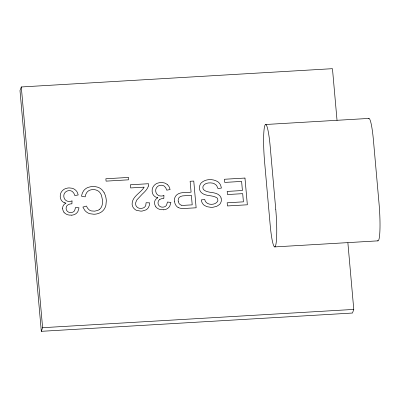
<?xml version="1.0" encoding="UTF-8"?>
<svg xmlns="http://www.w3.org/2000/svg" width="400" height="400" viewBox="0 0 400 400"><rect width="100%" height="100%" fill="white"/><g stroke="black" fill="none" stroke-linecap="round" stroke-linejoin="round"><path stroke-width="0.6" d="M72.035 200.935L71.915 203.835L71.57 203.825A3.43 3.295 19.7 0 0 71.365 203.83A7.135 6.86 19.7 0 0 67.565 205.135L67.03 205.64A3.54 3.4 19.7 0 0 66.405 206.62L66.125 208.075A5.84 5.61 19.7 0 0 66.175 208.85L66.305 209.485A4.065 3.91 19.7 0 0 67.345 211.26A4.465 4.29 19.7 0 0 67.67 211.545A4.245 4.08 19.7 0 0 69.62 212.455L70.535 212.55A6.205 5.96 19.7 0 0 71.265 212.52L72.18 212.355A4.5 4.325 19.7 0 0 74.205 211.145A4.415 4.245 19.7 0 0 74.615 210.62L75.57 207.435L79 207.82L77.925 211.445A7.665 7.365 19.7 0 1 73.96 214.73L72.135 215.155A10.895 10.465 19.7 0 1 71.335 215.235M163.935 195.535L163.815 198.435L163.505 198.425A3.43 3.295 19.7 0 0 163.265 198.43A7.135 6.86 19.7 0 0 159.465 199.735M337.03 120.31L332.46 68.68L21.3 86.965L20 90.585L41.32 331.32L352.48 313.035L353.775 309.415L347.885 242.855M41.32 331.32L42.615 327.695L21.3 86.965M159.475 199.755L158.93 200.24A3.54 3.4 19.7 0 0 158.305 201.22L158.025 202.675A5.84 5.61 19.7 0 0 158.075 203.45L158.205 204.09A4.065 3.91 19.7 0 0 159.245 205.86A4.465 4.29 19.7 0 0 159.57 206.145A4.245 4.08 19.7 0 0 161.52 207.055L162.435 207.15A6.205 5.96 19.7 0 0 163.165 207.12L164.08 206.955A4.5 4.325 19.7 0 0 166.105 205.745A4.415 4.245 19.7 0 0 166.52 205.22L167.47 202.035L170.9 202.42L169.825 206.045A7.665 7.365 19.7 0 1 165.86 209.33L164.035 209.76A10.895 10.465 19.7 0 1 163.24 209.835M157.445 197.965L157.88 197.72L156.155 197.245A6.21 5.97 19.7 0 1 152.705 193.795L152.235 192.075A9.995 9.605 19.7 0 1 152.13 191.01L152.23 189.345A7.9 7.59 19.7 0 1 153.015 187.06L153.7 186.015A9.685 9.305 19.7 0 1 154.565 185.04L154.885 184.74A8.795 8.45 19.7 0 1 157.48 183.185L159.71 182.625A12.28 11.795 19.7 0 1 161.135 182.51L164.05 182.855A8.135 7.815 19.7 0 1 166.565 184.035A8.705 8.365 19.7 0 1 167.505 184.78M265.72 124.49L368.98 118.42M274.645 246.92L377.905 240.855M42.615 327.695L353.775 309.415M181.755 205.225L183.3 205.33A30.79 29.58 19.7 0 0 184.87 205.28L192.21 204.85L191.365 195.295L182.62 195.89L180.685 196.425L179.355 197.285A4.19 4.025 19.7 0 0 178.455 198.66L178.16 200.4A7.145 6.865 19.7 0 0 178.21 201.17L178.24 201.375M64.255 202.645L65.98 203.12L65.545 203.365A6.47 6.22 19.7 0 0 63.32 205.535A5.955 5.72 19.7 0 0 62.665 208.76M104.15 192.76L102.39 190.23A10.685 10.265 19.7 0 0 99.46 187.91C95.995 186.17 91.775 186.14 88.145 187.385A10.615 10.2 19.7 0 0 84.655 189.61A10.46 10.045 19.7 0 0 83.455 191.025L82.315 193.14L81.46 196.18L85.18 196.86L85.735 194.52L86.715 192.625A7.175 6.89 19.7 0 1 87.605 191.605A7.49 7.195 19.7 0 1 90.165 190.06L91.885 189.66A10.135 9.735 19.7 0 1 92.945 189.575A9.13 8.77 19.7 0 1 97.42 190.565A7.29 7 19.7 0 1 99.855 192.515L100.935 194.185A13.33 12.805 19.7 0 1 101.5 195.485L102.485 200.08A16.655 16 19.7 0 1 102.08 205.26L101.895 205.88A8.13 7.815 19.7 0 1 99.44 209.41M221.095 198.04L221.375 199.865A6.9 6.63 19.7 0 1 221.1 201.815L220.5 203.215A6.73 6.465 19.7 0 1 219.57 204.475L216.73 206.34L213 207.245A17.465 16.78 19.7 0 1 210.825 207.325L206.835 206.66L204.2 205.255A7.335 7.045 19.7 0 1 202.99 204.05L202.65 203.595A8.12 7.8 19.7 0 1 201.85 202.125L201.265 199.92L204.735 199.46C205.54 205.345 214.865 205.815 217.62 201.365A3.37 3.24 19.7 0 0 217.87 200.215L217.62 198.805A3.02 2.9 19.7 0 0 217.09 197.97C212.585 194.745 205.93 196.615 201.61 192.805A6.485 6.23 19.7 0 1 200.585 191.645A6.575 6.315 19.7 0 1 199.875 190.325L199.57 189.36A7.98 7.67 19.7 0 1 199.38 187.785A7.31 7.025 19.7 0 1 199.54 186.225L200.31 184.225A7.7 7.395 19.7 0 1 201.295 182.86C205.515 178.815 212.72 178.7 217.595 181.595A8.58 8.24 19.7 0 1 219.05 182.86A9.205 8.845 19.7 0 1 219.855 183.875A9.065 8.71 19.7 0 1 220.765 185.555L221.405 188.07L217.995 188.565L216.57 185.34L214.09 183.6A9.255 8.895 19.7 0 0 212.62 183.135C209.33 182.5 204.58 182.79 203.065 186.325A3.875 3.72 19.7 0 0 202.88 187.51L203.08 188.71A3.495 3.36 19.7 0 0 203.64 189.745C208.025 193.57 215.14 191.32 219.48 195.41A6.165 5.92 19.7 0 1 221.09 198.03M64.245 202.665A6.21 5.97 19.7 0 1 60.805 199.195L60.335 197.475A9.995 9.605 19.7 0 1 60.225 196.405L60.325 194.74A7.9 7.59 19.7 0 1 61.115 192.46L61.795 191.415A9.685 9.305 19.7 0 1 62.665 190.44L62.985 190.14A8.795 8.45 19.7 0 1 65.58 188.585L67.81 188.025A12.28 11.795 19.7 0 1 69.235 187.91L72.15 188.255A8.135 7.815 19.7 0 1 74.665 189.435A8.705 8.365 19.7 0 1 75.605 190.18A8.11 7.79 19.7 0 1 77.455 192.645L78.2 194.945L74.86 195.58L73.86 193.225L72.525 191.675A4.865 4.675 19.7 0 0 69.98 190.66L69.26 190.635A6.565 6.305 19.7 0 0 68.425 190.705L67.87 190.815A5.385 5.175 19.7 0 0 65.715 191.9L65.515 192.085A6.235 5.99 19.7 0 0 64.945 192.7L64.775 192.92A5.475 5.26 19.7 0 0 63.865 195.14L63.81 195.975A7 6.725 19.7 0 0 63.865 196.835L64.19 198.13A5.025 4.83 19.7 0 0 65.295 199.84A5.435 5.225 19.7 0 0 65.895 200.365A5.075 4.875 19.7 0 0 68.02 201.33L69.68 201.435A10.325 9.92 19.7 0 0 72.02 200.905M63.98 212.145A6.925 6.655 19.7 0 1 62.655 208.76M71.31 215.075A8.2 7.88 19.7 0 1 63.86 212.24M99.435 209.405A7.685 7.38 19.7 0 1 97.77 210.405L94.655 211.165L91.42 210.935A6.48 6.225 19.7 0 1 89.565 210.13A5.97 5.735 19.7 0 1 89.09 209.8L87.61 208.235L86.41 206.045L82.9 207.075L84.725 210.27A10.165 9.765 19.7 0 0 89.735 213.705L93.945 214.245A14.08 13.525 19.7 0 0 101.005 212.25A11.305 10.86 19.7 0 0 104.68 208.375L105.065 207.615A13.76 13.22 19.7 0 0 105.925 205.12L106.305 200.87A21.745 20.89 19.7 0 0 106.19 199.365A19.035 18.29 19.7 0 0 104.17 192.75M148.36 186.02A6.07 5.835 19.7 0 0 148.55 183.72L130.36 184.785L130.64 187.94L144.135 187.15A11.295 10.855 19.7 0 1 142.86 189.005A10.195 9.795 19.7 0 1 142.635 189.27C138.795 193.8 131.905 197.49 132.115 204.2A8.695 8.355 19.7 0 0 132.22 204.975L132.505 206.06A7.035 6.76 19.7 0 0 133.78 208.285L134.895 209.355A7.4 7.11 19.7 0 0 136.595 210.385L140.86 211.14A14.28 13.72 19.7 0 0 142.305 211.03L145.91 209.91A7.49 7.195 19.7 0 0 147.69 208.505A7.13 6.85 19.7 0 0 148.565 207.29L149.285 205.475L149.6 202.865L146.1 202.72L145.75 205.475A4.705 4.52 19.7 0 1 144.965 206.745A4.815 4.625 19.7 0 1 143.35 207.915L141.78 208.34A7.71 7.41 19.7 0 1 140.9 208.41L139.31 208.25A4.815 4.625 19.7 0 1 137.32 207.28A5.205 5 19.7 0 1 136.955 206.955L136.79 206.785A4.455 4.28 19.7 0 1 135.765 205.005L135.645 202.88L136.5 200.57A11.545 11.095 19.7 0 1 137.005 199.75L142.385 194.015A47.775 45.9 19.7 0 0 144.995 191.44L146.27 189.94A12.96 12.455 19.7 0 0 148.395 186.035M167.505 184.78A8.11 7.79 19.7 0 1 169.355 187.25L170.1 189.545L166.76 190.18L165.765 187.825L164.425 186.275A4.865 4.675 19.7 0 0 161.885 185.26L161.16 185.235A6.565 6.305 19.7 0 0 160.325 185.305L159.775 185.415A5.385 5.175 19.7 0 0 157.615 186.5L157.415 186.685A6.235 5.99 19.7 0 0 156.845 187.3L156.675 187.525A5.475 5.26 19.7 0 0 155.77 189.74L155.71 190.575A7 6.725 19.7 0 0 155.765 191.435L156.09 192.73A5.025 4.83 19.7 0 0 157.195 194.44A5.435 5.225 19.7 0 0 157.795 194.965A5.075 4.875 19.7 0 0 159.92 195.93L161.58 196.04A10.325 9.92 19.7 0 0 163.925 195.51M157.46 197.985A6.47 6.22 19.7 0 0 155.225 200.135A5.955 5.72 19.7 0 0 154.57 203.36A6.925 6.655 19.7 0 0 155.88 206.745M163.215 209.68A8.2 7.88 19.7 0 1 155.76 206.84M174.47 201.54A10.54 10.125 19.7 0 1 174.405 200.455L174.545 198.865A8.24 7.92 19.7 0 1 175.695 196.03C179.1 191.285 186.3 193.03 191.085 192.14L190.125 181.275L193.765 181.06L196.135 207.79L185.085 208.435A34.295 32.95 19.7 0 1 183.07 208.48L181.545 208.39A8.55 8.215 19.7 0 1 178.205 207.475M178.15 207.55A7.735 7.43 19.7 0 1 174.605 201.54M181.725 205.335A4.56 4.38 19.7 0 1 178.295 201.37M377.57 240.67A29.84 3.355 86.6 0 0 379.015 203.275L373.45 140.42A29.84 3.355 86.6 0 0 368.665 118.52M128.255 177.45L105.865 178.765L106.075 181.135L128.465 179.82L128.255 177.45M244.97 178.055L224.435 179.26L224.715 182.415L241.61 181.42L242.415 190.52L227.19 191.415L227.47 194.55L242.695 193.655L243.42 201.84L227.165 202.795L227.44 205.95L247.34 204.785L244.97 178.055M275.755 209.345L270.19 146.485A29.84 3.355 86.6 0 0 264.855 125.52A29.84 3.355 86.6 0 0 264.61 162.07L270.175 224.925A29.84 3.355 86.6 0 0 275.51 245.89A29.84 3.355 86.6 0 0 275.755 209.345"/></g></svg>
